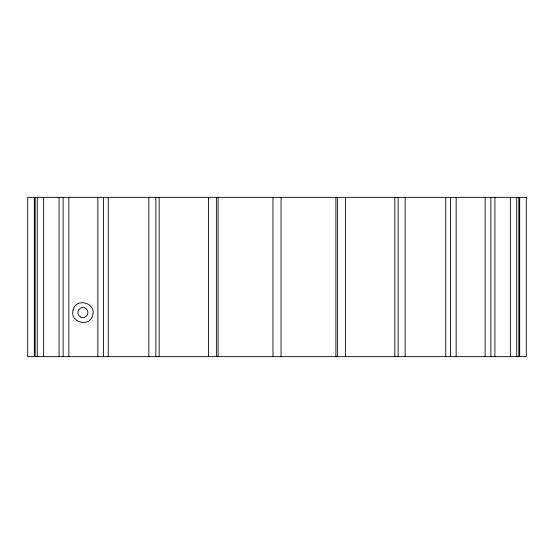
<?xml version="1.0" encoding="UTF-8"?>
<svg xmlns="http://www.w3.org/2000/svg" width="554" height="554" viewBox="0 0 554 554"><rect width="100%" height="100%" fill="white"/><g stroke="black" fill="none" stroke-linecap="round" stroke-linejoin="round"><path stroke-width="0.83" d="M519.687 197.349L519.687 356.651M518.856 197.349L518.856 356.651M516.757 197.349L516.757 356.651M510.366 197.349L510.366 356.651M494.93 197.349L494.93 356.651M490.872 197.349L490.872 356.651M485.145 197.349L485.145 356.651M456.15 197.349L456.15 356.651M450.416 197.349L450.416 356.651M445.741 197.349L445.741 356.651M405.161 197.349L405.161 356.651M398.139 197.349L398.139 356.651M394.836 197.349L394.836 356.651M345.44 197.349L345.44 356.651M337.608 197.349L337.608 356.651M335.897 197.349L335.897 356.651M281.051 197.349L281.051 356.651M272.949 197.349L272.949 356.651M218.103 197.349L218.103 356.651M216.392 197.349L216.392 356.651M208.56 197.349L208.56 356.651M159.164 197.349L159.164 356.651M155.861 197.349L155.861 356.651M148.839 197.349L148.839 356.651M108.259 197.349L108.259 356.651M103.584 197.349L103.584 356.651M97.85 197.349L97.85 356.651M68.855 197.349L68.855 356.651M63.128 197.349L63.128 356.651M59.07 197.349L59.07 356.651M43.634 197.349L43.634 356.651M37.243 197.349L37.243 356.651M35.144 197.349L35.144 356.651M34.313 197.349L34.313 356.651M73.107 309.949C69.264 322.393 89.79 327.899 92.684 315.191C96.535 302.747 76.002 297.249 73.107 309.949M526.3 197.349L27.7 197.349L27.7 356.651L526.3 356.651L526.3 197.349M80.365 316.957A5.069 5.069 0 0 0 87.961 312.574A5.069 5.069 0 0 0 80.365 308.183A5.069 5.069 0 0 0 80.365 316.957"/></g></svg>
